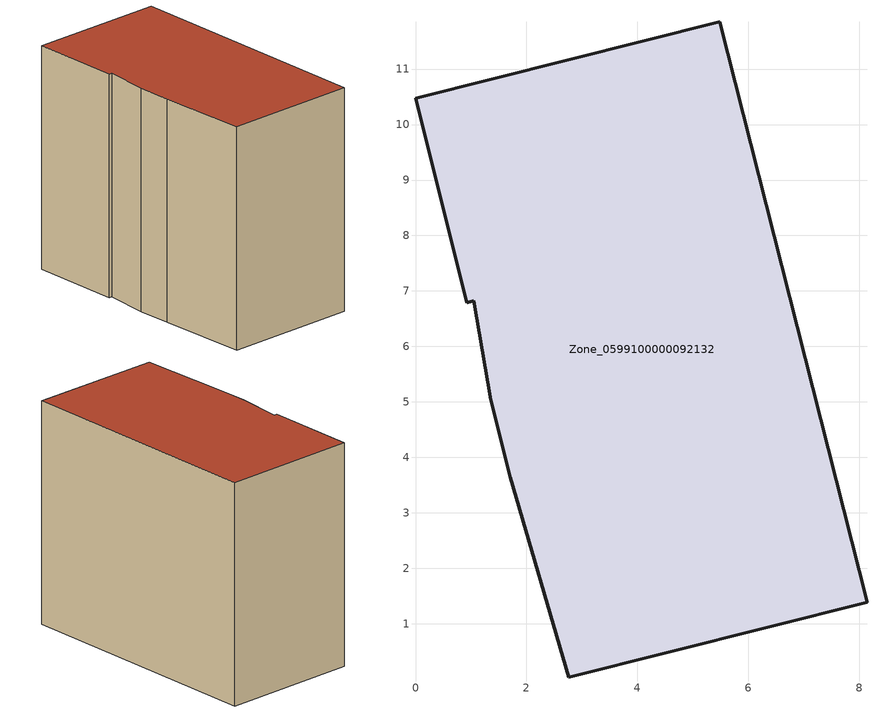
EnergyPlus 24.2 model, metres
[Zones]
Zone_0599100000092132
 floor ground (C_G): 5.49,11.85 8.14,1.39 2.76,0.04 1.71,3.64 1.36,5.04 1.05,6.82 0.92,6.79 0,10.47 z0
 wall outside (C_F): 8.14,1.39 5.49,11.85 0,10.47 0.92,6.79 1.05,6.82 1.36,5.04 1.71,3.64 2.76,0.04 8.14,1.39 z0:9.22
 roof outside (C_R): 2.76,0.04 8.14,1.39 5.49,11.85 0,10.47 0.92,6.79 1.05,6.82 1.36,5.04 1.71,3.64 z9.22
[BUILDING]
Pand.0599100000092132: North Axis=0; Terrain=City; Loads Convergence Tolerance Value=0.04; Temperature Convergence Tolerance Value=0.4; Solar Distribution=FullExterior; Maximum Number of Warmup Days=25; Minimum Number of Warmup Days=1
[Site:Location]
Rotterdam.The.Hague.AP_ZH_NLD Design_Conditions: Latitude=51.96; Longitude=4.45; Time Zone=1; Elevation=-4.5
[SITE:GROUNDTEMPERATURE:BUILDINGSURFACE]
18, 18, 18, 18, 18, 18, 18, 18, 18, 18, 18, 18
[MATERIAL] Thermal Absorptance=0.9; Solar Absorptance=0.7; Visible Absorptance=0.7
Name | Roughness | Thickness | Conductivity | Density | Specific Heat
G.TC.1975-1991 | MediumSmooth | 0.15 | 0.288461 | 540 | 1210
F.TC.1975-1991 | Rough | 0.3 | 0.230769 | 1920 | 840
R.TC.1975-1991 | MediumRough | 0.2 | 0.153846 | 1500 | 1000
[CONSTRUCTION]
C_G: G.TC.1975-1991
C_F: F.TC.1975-1991
C_R: R.TC.1975-1991
[ZONE]
Zone_0599100000092132: Type=1; Multiplier=1; Ceiling Height=Autocalculate; Volume=Autocalculate; Floor Area=autocalculate; Part of Total Floor Area=Yes
[ZONEINFILTRATION:DESIGNFLOWRATE]
Infil_Zone_0599100000092132: Zone or ZoneList or Space or SpaceList=Zone_0599100000092132; Schedule=AlwaysOn; Design Flow Rate Calculation Method=Flow/Area; Flow Rate per Floor Area=0.003; Constant Term Coefficient=1; Temperature Term Coefficient=0; Velocity Term Coefficient=0; Velocity Squared Term Coefficient=0
[HVACTEMPLATE:ZONE:IDEALLOADSAIRSYSTEM]
Zone_0599100000092132: Maximum Heating Supply Air Temperature=50; Minimum Cooling Supply Air Temperature=13; Maximum Heating Supply Air Humidity Ratio=0.0156; Minimum Cooling Supply Air Humidity Ratio=0.0077; Heating Limit=NoLimit; Cooling Limit=NoLimit; Dehumidification Control Type=ConstantSensibleHeatRatio; Cooling Sensible Heat Ratio=0.7; Dehumidification Setpoint=60; Humidification Control Type=None; Humidification Setpoint=30; Outdoor Air Method=None; Outdoor Air Flow Rate per Person=0.00944; Outdoor Air Flow Rate per Zone Floor Area=0; Outdoor Air Flow Rate per Zone=0; Demand Controlled Ventilation Type=None; Outdoor Air Economizer Type=NoEconomizer; Heat Recovery Type=None; Sensible Heat Recovery Effectiveness=0.7; Latent Heat Recovery Effectiveness=0.65
[ZONECONTROL:THERMOSTAT]
ThermostatControl_Zone_0599100000092132: Zone or ZoneList=Zone_0599100000092132; Control Type Schedule=DualSetpointControlType; Control 1=Thermostat_Zone_0599100000092132; Temperature Difference Between Cutout And Setpoint=0
[THERMOSTATSETPOINT:DUALSETPOINT]
Thermostat_Zone_0599100000092132: Heating Setpoint Temperature Schedule=HeatingSetpoint_Zone_0599100000092132; Cooling Setpoint Temperature Schedule=CoolingSetpoint_Zone_0599100000092132
[SCHEDULE:COMPACT]
HeatingSetpoint_Zone_0599100000092132: Through: 12/31, For: AllDays, Until: 24:00, 21
CoolingSetpoint_Zone_0599100000092132: Through: 12/31, For: AllDays, Until: 24:00, 24
DualSetpointControlType: Through: 12/31, For: AllDays, Until: 24:00, 4
AlwaysOn: Through: 12/31, For: AllDays, Until: 24:00, 1
